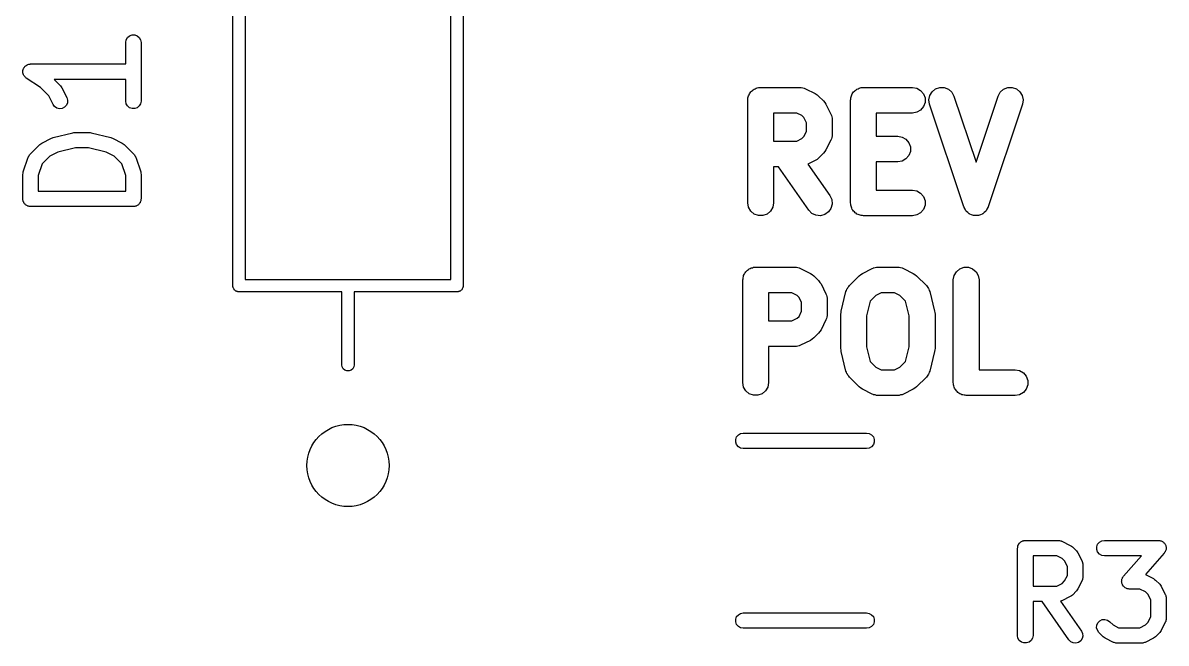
# Model space of a CAD drawing. Extents: x 25 to 125, y -131 to -25.
# Drawn here: x 97.8 to 108.92, y -102.06 to -96.02 of the extents above; entities that cross this region are included whole.
import ezdxf

# ---------------------------------------------------------------- set-up
doc = ezdxf.new("R2010")
doc.units = 0
doc.header["$MEASUREMENT"] = 0
doc.layers.add('BLACK', color=7, linetype='CONTINUOUS')

msp = doc.modelspace()

# ---------------------------------------------------------------- linework, layer by layer
at = {"layer": 'Black'}
for p, q in [((99.845, -98.58), (99.845, -94.46)), ((102.085, -94.46), (102.085, -98.58)), ((99.965, -95.18), (99.965, -98.52)), ((101.965, -98.52), (101.965, -95.18)), ((98.8024, -96.2105), (98.8069, -96.1848)), ((98.8069, -96.1848), (98.8199, -96.1623)), ((98.8199, -96.1623), (98.8399, -96.1455)), ((98.8399, -96.1455), (98.8644, -96.1366)), ((98.8644, -96.1366), (98.8904, -96.1366)), ((98.8904, -96.1366), (98.9149, -96.1455)), ((98.9149, -96.1455), (98.9348, -96.1623)), ((98.9348, -96.1623), (98.9479, -96.1848)), ((98.9479, -96.1848), (98.9524, -96.2105)), ((98.8024, -96.4212), (98.8024, -96.2105)), ((98.9524, -96.2105), (98.9524, -96.7819)), ((97.8025, -96.4914), (97.8035, -96.4873)), ((97.8035, -96.5003), (97.8025, -96.4914)), ((97.8035, -96.4832), (97.8066, -96.4748)), ((97.8035, -96.4873), (97.8035, -96.4832)), ((97.8035, -96.5092), (97.8035, -96.5003)), ((97.8049, -96.5131), (97.8035, -96.5092)), ((97.8054, -96.5173), (97.8049, -96.5131)), ((97.8094, -96.5253), (97.8054, -96.5173)), ((97.8066, -96.4748), (97.8087, -96.4661)), ((97.8087, -96.4661), (97.811, -96.4626)), ((97.8124, -96.5337), (97.8094, -96.5253)), ((97.811, -96.4626), (97.8124, -96.4587)), ((97.8124, -96.4587), (97.8182, -96.4518)), ((97.8182, -96.4518), (97.8231, -96.4444)), ((97.8231, -96.4444), (97.8265, -96.4419)), ((97.8265, -96.4419), (97.8292, -96.4387)), ((97.8292, -96.4387), (97.8369, -96.4343)), ((97.8369, -96.4343), (97.8441, -96.429)), ((97.8441, -96.429), (97.8481, -96.4278)), ((97.8481, -96.4278), (97.8517, -96.4257)), ((97.8517, -96.4257), (97.8605, -96.4242)), ((97.8605, -96.4242), (97.8691, -96.4216)), ((97.8691, -96.4216), (97.8733, -96.4219)), ((97.8733, -96.4219), (97.8774, -96.4212)), ((97.8774, -96.4212), (98.8024, -96.4212)), ((97.8151, -96.5369), (97.8124, -96.5337)), ((97.8169, -96.5406), (97.8151, -96.5369)), ((97.8234, -96.5468), (97.8169, -96.5406)), ((97.8292, -96.5536), (97.8234, -96.5468)), ((97.8328, -96.5557), (97.8292, -96.5536)), ((97.8358, -96.5586), (97.8328, -96.5557)), ((97.9725, -96.6497), (97.8358, -96.5586)), ((98.8024, -96.5712), (98.1061, -96.5712)), ((98.1061, -96.5712), (98.1685, -96.6336)), ((98.1685, -96.6336), (98.1754, -96.6435)), ((98.8024, -96.7819), (98.8024, -96.5712)), ((98.0538, -96.7311), (97.9725, -96.6497)), ((98.096, -96.8154), (98.0538, -96.7311)), ((98.1754, -96.6435), (98.1826, -96.6531)), ((98.1826, -96.6531), (98.2302, -96.7484)), ((98.2302, -96.7484), (98.2376, -96.7733)), ((104.855, -96.7521), (104.859, -96.7418)), ((104.859, -96.7418), (104.861, -96.731)), ((104.861, -96.731), (104.866, -96.7216)), ((104.866, -96.7216), (104.87, -96.7113)), ((104.87, -96.7113), (104.877, -96.7029)), ((104.877, -96.7029), (104.883, -96.6934)), ((104.883, -96.6934), (104.891, -96.6864)), ((104.891, -96.6864), (104.898, -96.678)), ((104.898, -96.678), (104.907, -96.6726)), ((104.907, -96.6726), (104.916, -96.6655)), ((104.916, -96.6655), (104.926, -96.6618)), ((104.926, -96.6618), (104.936, -96.6563)), ((104.936, -96.6563), (104.946, -96.6544)), ((104.946, -96.6544), (104.957, -96.6507)), ((104.957, -96.6507), (104.968, -96.6507)), ((104.968, -96.6507), (104.978, -96.6488)), ((104.978, -96.6488), (105.359, -96.6488)), ((105.359, -96.6488), (105.366, -96.65)), ((105.366, -96.65), (105.374, -96.6496)), ((105.374, -96.6496), (105.388, -96.6538)), ((105.388, -96.6538), (105.402, -96.6563)), ((105.402, -96.6563), (105.408, -96.6599)), ((105.408, -96.6599), (105.415, -96.662)), ((105.415, -96.662), (105.51, -96.7096)), ((105.51, -96.7096), (105.527, -96.7215)), ((105.527, -96.7215), (105.543, -96.733)), ((105.543, -96.733), (105.591, -96.7806)), ((105.855, -96.7521), (105.859, -96.7418)), ((105.859, -96.7418), (105.861, -96.731)), ((105.861, -96.731), (105.866, -96.7216)), ((105.866, -96.7216), (105.87, -96.7113)), ((105.87, -96.7113), (105.877, -96.7029)), ((105.877, -96.7029), (105.883, -96.6934)), ((105.883, -96.6934), (105.891, -96.6864)), ((105.891, -96.6864), (105.898, -96.678)), ((105.898, -96.678), (105.907, -96.6726)), ((105.907, -96.6726), (105.916, -96.6655)), ((105.916, -96.6655), (105.926, -96.6618)), ((105.926, -96.6618), (105.936, -96.6563)), ((105.936, -96.6563), (105.946, -96.6544)), ((105.946, -96.6544), (105.957, -96.6507)), ((105.957, -96.6507), (105.968, -96.6507)), ((105.968, -96.6507), (105.978, -96.6488)), ((105.978, -96.6488), (106.455, -96.6488)), ((106.455, -96.6488), (106.497, -96.6563)), ((106.497, -96.6563), (106.535, -96.678)), ((106.535, -96.678), (106.563, -96.7113)), ((106.563, -96.7113), (106.578, -96.7521)), ((106.615, -96.7704), (106.624, -96.7278)), ((106.624, -96.7278), (106.647, -96.6908)), ((106.647, -96.6908), (106.681, -96.6639)), ((106.681, -96.6639), (106.722, -96.6501)), ((106.722, -96.6501), (106.765, -96.6513)), ((106.765, -96.6513), (106.806, -96.6673)), ((106.806, -96.6673), (106.838, -96.6961)), ((106.838, -96.6961), (106.859, -96.7343)), ((106.859, -96.7343), (107.074, -97.3785)), ((107.074, -97.3785), (107.288, -96.7343)), ((107.288, -96.7343), (107.309, -96.6961)), ((107.309, -96.6961), (107.341, -96.6673)), ((107.341, -96.6673), (107.382, -96.6513)), ((107.382, -96.6513), (107.425, -96.6501)), ((107.425, -96.6501), (107.466, -96.6639)), ((107.466, -96.6639), (107.5, -96.6908)), ((107.5, -96.6908), (107.523, -96.7278)), ((107.523, -96.7278), (107.532, -96.7704)), ((98.1115, -96.8364), (98.096, -96.8154)), ((98.1333, -96.8507), (98.1115, -96.8364)), ((98.1586, -96.8568), (98.1333, -96.8507)), ((98.1845, -96.8538), (98.1586, -96.8568)), ((98.2078, -96.8421), (98.1845, -96.8538)), ((98.2257, -96.8232), (98.2078, -96.8421)), ((98.236, -96.7993), (98.2257, -96.8232)), ((98.2376, -96.7733), (98.236, -96.7993)), ((98.8069, -96.8076), (98.8024, -96.7819)), ((98.8199, -96.8301), (98.8069, -96.8076)), ((98.8399, -96.8469), (98.8199, -96.8301)), ((98.8644, -96.8558), (98.8399, -96.8469)), ((98.8904, -96.8558), (98.8644, -96.8558)), ((98.9149, -96.8469), (98.8904, -96.8558)), ((98.9348, -96.8301), (98.9149, -96.8469)), ((98.9479, -96.8076), (98.9348, -96.8301)), ((98.9524, -96.7819), (98.9479, -96.8076)), ((104.853, -96.7738), (104.855, -96.763)), ((104.853, -97.7738), (104.853, -96.7738)), ((104.855, -96.763), (104.855, -96.7521)), ((105.591, -96.7806), (105.602, -96.797)), ((105.602, -96.797), (105.614, -96.8131)), ((105.614, -96.8131), (105.662, -96.9084)), ((105.853, -96.7738), (105.855, -96.763)), ((105.853, -97.7738), (105.853, -96.7738)), ((105.855, -96.763), (105.855, -96.7521)), ((106.563, -96.8363), (106.535, -96.8695)), ((106.578, -96.7955), (106.563, -96.8363)), ((106.578, -96.7521), (106.578, -96.7955)), ((106.622, -96.8133), (106.615, -96.7704)), ((106.955, -97.8133), (106.622, -96.8133)), ((107.525, -96.8133), (107.192, -97.8133)), ((107.532, -96.7704), (107.525, -96.8133)), ((105.103, -96.8988), (105.103, -97.1726)), ((105.33, -96.8988), (105.103, -96.8988)), ((105.38, -96.9241), (105.33, -96.8988)), ((105.399, -96.9431), (105.38, -96.9241)), ((105.425, -96.9938), (105.399, -96.9431)), ((105.662, -96.9084), (105.664, -96.9153)), ((105.664, -96.9153), (105.667, -96.9215)), ((105.667, -96.9215), (105.67, -96.9359)), ((105.67, -96.9359), (105.674, -96.95)), ((105.674, -96.95), (105.674, -96.9572)), ((105.674, -96.9572), (105.675, -96.9643)), ((105.675, -96.9643), (105.675, -97.1071)), ((106.455, -96.8988), (106.103, -96.8988)), ((106.103, -96.8988), (106.103, -97.125)), ((106.497, -96.8912), (106.455, -96.8988)), ((106.535, -96.8695), (106.497, -96.8912)), ((105.399, -97.1283), (105.425, -97.0776)), ((105.425, -97.0776), (105.425, -96.9938)), ((97.977, -97.1982), (97.9867, -97.191)), ((97.9867, -97.191), (98.0819, -97.1434)), ((98.0819, -97.1434), (98.0898, -97.1411)), ((98.0898, -97.1411), (98.0973, -97.1377)), ((98.0973, -97.1377), (98.2878, -97.0901)), ((98.2878, -97.0901), (98.2969, -97.0894)), ((98.2969, -97.0894), (98.306, -97.0879)), ((98.306, -97.0879), (98.4488, -97.0879)), ((98.4488, -97.0879), (98.4578, -97.0894)), ((98.4578, -97.0894), (98.467, -97.0901)), ((98.467, -97.0901), (98.6575, -97.1377)), ((98.6575, -97.1377), (98.665, -97.1411)), ((98.665, -97.1411), (98.6728, -97.1434)), ((98.6728, -97.1434), (98.7681, -97.191)), ((98.7681, -97.191), (98.7777, -97.1982)), ((105.103, -97.1726), (105.33, -97.1726)), ((105.33, -97.1726), (105.38, -97.1472)), ((105.38, -97.1472), (105.399, -97.1283)), ((105.662, -97.163), (105.614, -97.2583)), ((105.664, -97.1561), (105.662, -97.163)), ((105.667, -97.1499), (105.664, -97.1561)), ((105.67, -97.1354), (105.667, -97.1499)), ((105.674, -97.1214), (105.67, -97.1354)), ((105.675, -97.1071), (105.674, -97.1142)), ((105.674, -97.1142), (105.674, -97.1214)), ((106.103, -97.125), (106.312, -97.125)), ((106.312, -97.125), (106.354, -97.1325)), ((106.354, -97.1325), (106.392, -97.1542)), ((106.392, -97.1542), (106.42, -97.1875)), ((106.42, -97.1875), (106.435, -97.2283)), ((97.8663, -97.3067), (97.8695, -97.3038)), ((97.8695, -97.3038), (97.872, -97.3003)), ((97.872, -97.3003), (97.9672, -97.2051)), ((97.9672, -97.2051), (97.977, -97.1982)), ((98.1417, -97.2812), (98.0647, -97.3197)), ((98.3152, -97.2379), (98.1417, -97.2812)), ((98.4396, -97.2379), (98.3152, -97.2379)), ((98.6131, -97.2812), (98.4396, -97.2379)), ((98.6901, -97.3197), (98.6131, -97.2812)), ((98.7777, -97.1982), (98.7876, -97.2051)), ((98.7876, -97.2051), (98.8828, -97.3003)), ((98.8828, -97.3003), (98.8853, -97.3038)), ((98.8853, -97.3038), (98.8885, -97.3067)), ((105.591, -97.2907), (105.543, -97.3384)), ((105.602, -97.2743), (105.591, -97.2907)), ((105.614, -97.2583), (105.602, -97.2743)), ((106.435, -97.2717), (106.42, -97.3125)), ((106.435, -97.2283), (106.435, -97.2717)), ((97.8062, -97.4725), (97.8538, -97.3296)), ((97.8538, -97.3296), (97.8559, -97.3258)), ((97.8559, -97.3258), (97.857, -97.3216)), ((97.857, -97.3216), (97.8621, -97.3144)), ((97.8621, -97.3144), (97.8663, -97.3067)), ((97.9906, -97.3938), (97.9524, -97.5084)), ((98.0647, -97.3197), (97.9906, -97.3938)), ((98.7642, -97.3938), (98.6901, -97.3197)), ((98.8024, -97.5084), (98.7642, -97.3938)), ((98.8885, -97.3067), (98.8927, -97.3144)), ((98.8927, -97.3144), (98.8977, -97.3216)), ((98.8977, -97.3216), (98.8989, -97.3258)), ((98.8989, -97.3258), (98.9009, -97.3296)), ((98.9009, -97.3296), (98.9485, -97.4725)), ((105.51, -97.3618), (105.439, -97.3975)), ((105.439, -97.3975), (105.652, -97.7021)), ((105.527, -97.3498), (105.51, -97.3618)), ((105.543, -97.3384), (105.527, -97.3498)), ((106.312, -97.375), (106.103, -97.375)), ((106.103, -97.375), (106.103, -97.6488)), ((106.354, -97.3674), (106.312, -97.375)), ((106.392, -97.3457), (106.354, -97.3674)), ((106.42, -97.3125), (106.392, -97.3457)), ((97.8024, -97.4962), (97.8045, -97.4843)), ((97.8024, -97.7343), (97.8024, -97.4962)), ((97.8045, -97.4843), (97.8062, -97.4725)), ((97.9524, -97.5084), (97.9524, -97.6593)), ((98.8024, -97.6593), (98.8024, -97.5084)), ((98.9485, -97.4725), (98.9503, -97.4843)), ((98.9503, -97.4843), (98.9524, -97.4962)), ((98.9524, -97.4962), (98.9524, -97.7343)), ((105.151, -97.4226), (105.103, -97.4226)), ((105.103, -97.4226), (105.103, -97.7738)), ((105.447, -97.8455), (105.151, -97.4226)), ((97.8035, -97.7407), (97.8024, -97.7343)), ((97.8035, -97.7473), (97.8035, -97.7407)), ((97.8058, -97.7535), (97.8035, -97.7473)), ((97.9524, -97.6593), (98.8024, -97.6593)), ((98.9512, -97.7473), (98.949, -97.7535)), ((98.9524, -97.7343), (98.9512, -97.7407)), ((98.9512, -97.7407), (98.9512, -97.7473)), ((105.652, -97.7021), (105.671, -97.7414)), ((105.671, -97.7414), (105.674, -97.7847)), ((106.103, -97.6488), (106.455, -97.6488)), ((106.455, -97.6488), (106.497, -97.6563)), ((106.497, -97.6563), (106.535, -97.678)), ((106.535, -97.678), (106.563, -97.7113)), ((106.563, -97.7113), (106.578, -97.7521)), ((97.8069, -97.7599), (97.8058, -97.7535)), ((97.8102, -97.7656), (97.8069, -97.7599)), ((97.8124, -97.7718), (97.8102, -97.7656)), ((97.8166, -97.7768), (97.8124, -97.7718)), ((97.8199, -97.7825), (97.8166, -97.7768)), ((97.825, -97.7867), (97.8199, -97.7825)), ((97.8292, -97.7917), (97.825, -97.7867)), ((97.8349, -97.795), (97.8292, -97.7917)), ((97.8399, -97.7992), (97.8349, -97.795)), ((97.846, -97.8015), (97.8399, -97.7992)), ((97.8517, -97.8048), (97.846, -97.8015)), ((97.8582, -97.8059), (97.8517, -97.8048)), ((97.8644, -97.8081), (97.8582, -97.8059)), ((97.8709, -97.8081), (97.8644, -97.8081)), ((97.8774, -97.8093), (97.8709, -97.8081)), ((98.8774, -97.8093), (97.8774, -97.8093)), ((98.8838, -97.8081), (98.8774, -97.8093)), ((98.8904, -97.8081), (98.8838, -97.8081)), ((98.8966, -97.8059), (98.8904, -97.8081)), ((98.903, -97.8048), (98.8966, -97.8059)), ((98.9087, -97.8015), (98.903, -97.8048)), ((98.9149, -97.7992), (98.9087, -97.8015)), ((98.9199, -97.795), (98.9149, -97.7992)), ((98.9256, -97.7917), (98.9199, -97.795)), ((98.9298, -97.7867), (98.9256, -97.7917)), ((98.9348, -97.7825), (98.9298, -97.7867)), ((98.9381, -97.7768), (98.9348, -97.7825)), ((98.9423, -97.7718), (98.9381, -97.7768)), ((98.9446, -97.7656), (98.9423, -97.7718)), ((98.9479, -97.7599), (98.9446, -97.7656)), ((98.949, -97.7535), (98.9479, -97.7599)), ((104.861, -97.8165), (104.853, -97.7738)), ((104.883, -97.8541), (104.861, -97.8165)), ((104.916, -97.882), (104.883, -97.8541)), ((105.074, -97.8541), (105.041, -97.882)), ((105.096, -97.8165), (105.074, -97.8541)), ((105.103, -97.7738), (105.096, -97.8165)), ((105.478, -97.8762), (105.447, -97.8455)), ((105.663, -97.8266), (105.638, -97.8622)), ((105.674, -97.7847), (105.663, -97.8266)), ((105.855, -97.7846), (105.853, -97.7738)), ((105.855, -97.7955), (105.855, -97.7846)), ((105.859, -97.8058), (105.855, -97.7955)), ((105.861, -97.8165), (105.859, -97.8058)), ((105.866, -97.826), (105.861, -97.8165)), ((105.87, -97.8363), (105.866, -97.826)), ((105.877, -97.8447), (105.87, -97.8363)), ((105.883, -97.8541), (105.877, -97.8447)), ((105.891, -97.8612), (105.883, -97.8541)), ((105.898, -97.8695), (105.891, -97.8612)), ((106.563, -97.8363), (106.535, -97.8695)), ((106.578, -97.7955), (106.563, -97.8363)), ((106.578, -97.7521), (106.578, -97.7955)), ((106.957, -97.8163), (106.955, -97.8133)), ((106.957, -97.8197), (106.957, -97.8163)), ((106.967, -97.8353), (106.957, -97.8197)), ((106.976, -97.8515), (106.967, -97.8353)), ((106.978, -97.8538), (106.976, -97.8515)), ((106.98, -97.8567), (106.978, -97.8538)), ((106.994, -97.8681), (106.98, -97.8567)), ((107.167, -97.8567), (107.153, -97.8681)), ((107.169, -97.8538), (107.167, -97.8567)), ((107.171, -97.8515), (107.169, -97.8538)), ((107.18, -97.8353), (107.171, -97.8515)), ((107.19, -97.8197), (107.18, -97.8353)), ((107.191, -97.8163), (107.19, -97.8197)), ((107.192, -97.8133), (107.191, -97.8163)), ((104.957, -97.8969), (104.916, -97.882)), ((105, -97.8969), (104.957, -97.8969)), ((105.041, -97.882), (105, -97.8969)), ((105.517, -97.8945), (105.478, -97.8762)), ((105.561, -97.8983), (105.517, -97.8945)), ((105.603, -97.8871), (105.561, -97.8983)), ((105.638, -97.8622), (105.603, -97.8871)), ((105.907, -97.875), (105.898, -97.8695)), ((105.916, -97.882), (105.907, -97.875)), ((105.926, -97.8858), (105.916, -97.882)), ((105.936, -97.8912), (105.926, -97.8858)), ((105.946, -97.8931), (105.936, -97.8912)), ((105.957, -97.8969), (105.946, -97.8931)), ((105.968, -97.8969), (105.957, -97.8969)), ((105.978, -97.8988), (105.968, -97.8969)), ((106.455, -97.8988), (105.978, -97.8988)), ((106.497, -97.8912), (106.455, -97.8988)), ((106.535, -97.8695), (106.497, -97.8912)), ((107.008, -97.8803), (106.994, -97.8681)), ((107.011, -97.8816), (107.008, -97.8803)), ((107.014, -97.8837), (107.011, -97.8816)), ((107.031, -97.8895), (107.014, -97.8837)), ((107.049, -97.8962), (107.031, -97.8895)), ((107.052, -97.8963), (107.049, -97.8962)), ((107.055, -97.8974), (107.052, -97.8963)), ((107.074, -97.8969), (107.055, -97.8974)), ((107.092, -97.8974), (107.074, -97.8969)), ((107.095, -97.8963), (107.092, -97.8974)), ((107.099, -97.8962), (107.095, -97.8963)), ((107.116, -97.8895), (107.099, -97.8962)), ((107.133, -97.8837), (107.116, -97.8895)), ((107.136, -97.8816), (107.133, -97.8837)), ((107.139, -97.8803), (107.136, -97.8816)), ((107.153, -97.8681), (107.139, -97.8803)), ((104.86, -98.4226), (104.868, -98.4155)), ((104.868, -98.4155), (104.878, -98.4118)), ((104.878, -98.4118), (104.888, -98.4063)), ((104.888, -98.4063), (104.899, -98.4044)), ((104.899, -98.4044), (104.909, -98.4007)), ((104.909, -98.4007), (104.92, -98.4007)), ((104.92, -98.4007), (104.931, -98.3988)), ((104.931, -98.3988), (105.312, -98.3988)), ((105.312, -98.3988), (105.319, -98.4)), ((105.319, -98.4), (105.326, -98.3996)), ((105.326, -98.3996), (105.34, -98.4038)), ((105.34, -98.4038), (105.354, -98.4063)), ((105.354, -98.4063), (105.361, -98.4099)), ((105.361, -98.4099), (105.368, -98.412)), ((105.368, -98.412), (105.463, -98.4596)), ((105.97, -98.4596), (106.065, -98.412)), ((106.065, -98.412), (106.072, -98.4099)), ((106.072, -98.4099), (106.078, -98.4063)), ((106.078, -98.4063), (106.093, -98.4038)), ((106.093, -98.4038), (106.107, -98.3996)), ((106.107, -98.3996), (106.114, -98.4)), ((106.114, -98.4), (106.121, -98.3988)), ((106.121, -98.3988), (106.312, -98.3988)), ((106.312, -98.3988), (106.319, -98.4)), ((106.319, -98.4), (106.326, -98.3996)), ((106.326, -98.3996), (106.34, -98.4038)), ((106.34, -98.4038), (106.354, -98.4063)), ((106.354, -98.4063), (106.361, -98.4099)), ((106.361, -98.4099), (106.368, -98.412)), ((106.368, -98.412), (106.463, -98.4596)), ((106.883, -98.4434), (106.916, -98.4155)), ((106.916, -98.4155), (106.957, -98.4007)), ((106.957, -98.4007), (107, -98.4007)), ((107, -98.4007), (107.041, -98.4155)), ((107.041, -98.4155), (107.074, -98.4434)), ((99.965, -98.52), (101.965, -98.52)), ((104.806, -98.5238), (104.808, -98.513)), ((104.806, -99.5238), (104.806, -98.5238)), ((104.808, -98.5021), (104.811, -98.4918)), ((104.808, -98.513), (104.808, -98.5021)), ((104.811, -98.4918), (104.813, -98.481)), ((104.813, -98.481), (104.819, -98.4716)), ((104.819, -98.4716), (104.822, -98.4613)), ((104.822, -98.4613), (104.829, -98.4529)), ((104.829, -98.4529), (104.835, -98.4434)), ((104.835, -98.4434), (104.843, -98.4364)), ((104.843, -98.4364), (104.85, -98.428)), ((104.85, -98.428), (104.86, -98.4226)), ((105.463, -98.4596), (105.479, -98.4715)), ((105.479, -98.4715), (105.495, -98.483)), ((105.495, -98.483), (105.543, -98.5306)), ((105.842, -98.5782), (105.938, -98.483)), ((105.938, -98.483), (105.954, -98.4715)), ((105.954, -98.4715), (105.97, -98.4596)), ((106.463, -98.4596), (106.479, -98.4715)), ((106.479, -98.4715), (106.495, -98.483)), ((106.495, -98.483), (106.591, -98.5782)), ((106.853, -98.5238), (106.861, -98.481)), ((106.853, -99.5238), (106.853, -98.5238)), ((106.861, -98.481), (106.883, -98.4434)), ((107.074, -98.4434), (107.096, -98.481)), ((107.096, -98.481), (107.103, -98.5238)), ((107.103, -98.5238), (107.103, -99.3988)), ((99.8459, -98.5852), (99.845, -98.58)), ((99.8459, -98.5904), (99.8459, -98.5852)), ((99.8477, -98.5953), (99.8459, -98.5904)), ((99.8486, -98.6005), (99.8477, -98.5953)), ((99.8512, -98.6051), (99.8486, -98.6005)), ((99.853, -98.61), (99.8512, -98.6051)), ((99.8564, -98.614), (99.853, -98.61)), ((99.859, -98.6186), (99.8564, -98.614)), ((99.8631, -98.6219), (99.859, -98.6186)), ((99.8664, -98.626), (99.8631, -98.6219)), ((99.871, -98.6286), (99.8664, -98.626)), ((99.875, -98.632), (99.871, -98.6286)), ((99.8799, -98.6338), (99.875, -98.632)), ((99.8845, -98.6364), (99.8799, -98.6338)), ((99.8897, -98.6373), (99.8845, -98.6364)), ((99.8946, -98.6391), (99.8897, -98.6373)), ((99.8998, -98.6391), (99.8946, -98.6391)), ((99.905, -98.64), (99.8998, -98.6391)), ((102.03, -98.6391), (102.025, -98.64)), ((102.035, -98.6391), (102.03, -98.6391)), ((102.04, -98.6373), (102.035, -98.6391)), ((102.046, -98.6364), (102.04, -98.6373)), ((102.05, -98.6338), (102.046, -98.6364)), ((102.055, -98.632), (102.05, -98.6338)), ((102.059, -98.6286), (102.055, -98.632)), ((102.064, -98.626), (102.059, -98.6286)), ((102.067, -98.6219), (102.064, -98.626)), ((102.071, -98.6186), (102.067, -98.6219)), ((102.074, -98.614), (102.071, -98.6186)), ((102.077, -98.61), (102.074, -98.614)), ((102.079, -98.6051), (102.077, -98.61)), ((102.081, -98.6005), (102.079, -98.6051)), ((102.082, -98.5953), (102.081, -98.6005)), ((102.084, -98.5904), (102.082, -98.5953)), ((102.085, -98.58), (102.084, -98.5852)), ((102.084, -98.5852), (102.084, -98.5904)), ((105.543, -98.5306), (105.554, -98.547)), ((105.554, -98.547), (105.566, -98.5631)), ((105.566, -98.5631), (105.614, -98.6584)), ((105.762, -98.8268), (105.809, -98.6363)), ((105.809, -98.6363), (105.814, -98.6254)), ((105.814, -98.6254), (105.817, -98.6138)), ((105.817, -98.6138), (105.823, -98.6057)), ((105.823, -98.6057), (105.827, -98.5967)), ((105.827, -98.5967), (105.835, -98.5881)), ((105.835, -98.5881), (105.842, -98.5782)), ((106.591, -98.5782), (106.597, -98.5881)), ((106.597, -98.5881), (106.606, -98.5967)), ((106.606, -98.5967), (106.61, -98.6057)), ((106.61, -98.6057), (106.615, -98.6138)), ((106.615, -98.6138), (106.619, -98.6254)), ((106.619, -98.6254), (106.623, -98.6363)), ((106.623, -98.6363), (106.671, -98.8268)), ((100.905, -98.64), (99.905, -98.64)), ((100.905, -99.35), (100.905, -98.64)), ((102.025, -98.64), (101.025, -98.64)), ((101.025, -98.64), (101.025, -99.35)), ((105.056, -98.6488), (105.056, -98.9226)), ((105.282, -98.6488), (105.056, -98.6488)), ((105.333, -98.6741), (105.282, -98.6488)), ((105.352, -98.6931), (105.333, -98.6741)), ((105.377, -98.7438), (105.352, -98.6931)), ((105.377, -98.8276), (105.377, -98.7438)), ((105.614, -98.6584), (105.616, -98.6653)), ((105.616, -98.6653), (105.62, -98.6715)), ((105.62, -98.6715), (105.622, -98.6859)), ((105.622, -98.6859), (105.626, -98.7)), ((105.626, -98.7), (105.626, -98.7072)), ((105.626, -98.7072), (105.627, -98.7143)), ((105.627, -98.7143), (105.627, -98.8571)), ((106.044, -98.7305), (106.008, -98.8725)), ((106.1, -98.6741), (106.044, -98.7305)), ((106.151, -98.6488), (106.1, -98.6741)), ((106.282, -98.6488), (106.151, -98.6488)), ((106.333, -98.6741), (106.282, -98.6488)), ((106.389, -98.7305), (106.333, -98.6741)), ((106.425, -98.8725), (106.389, -98.7305)), ((105.352, -98.8783), (105.377, -98.8276)), ((105.627, -98.8571), (105.626, -98.8642)), ((105.758, -98.8571), (105.761, -98.8421)), ((105.758, -99.1904), (105.758, -98.8571)), ((105.761, -98.8421), (105.762, -98.8268)), ((106.671, -98.8268), (106.672, -98.8421)), ((106.672, -98.8421), (106.675, -98.8571)), ((106.675, -98.8571), (106.675, -99.1904)), ((105.056, -98.9226), (105.282, -98.9226)), ((105.282, -98.9226), (105.333, -98.8972)), ((105.333, -98.8972), (105.352, -98.8783)), ((105.614, -98.913), (105.566, -99.0083)), ((105.616, -98.9061), (105.614, -98.913)), ((105.62, -98.8999), (105.616, -98.9061)), ((105.622, -98.8854), (105.62, -98.8999)), ((105.626, -98.8714), (105.622, -98.8854)), ((105.626, -98.8642), (105.626, -98.8714)), ((106.008, -98.8725), (106.008, -99.1751)), ((106.425, -99.1751), (106.425, -98.8725)), ((105.543, -99.0407), (105.495, -99.0884)), ((105.554, -99.0243), (105.543, -99.0407)), ((105.566, -99.0083), (105.554, -99.0243)), ((105.312, -99.1726), (105.056, -99.1726)), ((105.056, -99.1726), (105.056, -99.5238)), ((105.319, -99.1713), (105.312, -99.1726)), ((105.326, -99.1718), (105.319, -99.1713)), ((105.34, -99.1676), (105.326, -99.1718)), ((105.354, -99.1651), (105.34, -99.1676)), ((105.361, -99.1614), (105.354, -99.1651)), ((105.368, -99.1594), (105.361, -99.1614)), ((105.463, -99.1118), (105.368, -99.1594)), ((105.479, -99.0998), (105.463, -99.1118)), ((105.495, -99.0884), (105.479, -99.0998)), ((105.761, -99.2055), (105.758, -99.1904)), ((106.008, -99.1751), (106.044, -99.317)), ((106.389, -99.317), (106.425, -99.1751)), ((106.675, -99.1904), (106.672, -99.2055)), ((105.762, -99.2208), (105.761, -99.2055)), ((105.809, -99.4112), (105.762, -99.2208)), ((106.671, -99.2208), (106.623, -99.4112)), ((106.672, -99.2055), (106.671, -99.2208)), ((100.909, -99.3705), (100.905, -99.35)), ((100.919, -99.3886), (100.909, -99.3705)), ((100.935, -99.402), (100.919, -99.3886)), ((100.955, -99.4091), (100.935, -99.402)), ((100.975, -99.4091), (100.955, -99.4091)), ((100.995, -99.402), (100.975, -99.4091)), ((101.011, -99.3886), (100.995, -99.402)), ((101.021, -99.3705), (101.011, -99.3886)), ((101.025, -99.35), (101.021, -99.3705)), ((105.814, -99.4222), (105.809, -99.4112)), ((106.044, -99.317), (106.1, -99.3734)), ((106.1, -99.3734), (106.151, -99.3988)), ((106.151, -99.3988), (106.282, -99.3988)), ((106.282, -99.3988), (106.333, -99.3734)), ((106.333, -99.3734), (106.389, -99.317)), ((106.623, -99.4112), (106.619, -99.4222)), ((107.103, -99.3988), (107.455, -99.3988)), ((107.455, -99.3988), (107.497, -99.4063)), ((107.497, -99.4063), (107.535, -99.428)), ((104.813, -99.5665), (104.806, -99.5238)), ((105.056, -99.5238), (105.048, -99.5665)), ((105.817, -99.4338), (105.814, -99.4222)), ((105.823, -99.4419), (105.817, -99.4338)), ((105.827, -99.4509), (105.823, -99.4419)), ((105.835, -99.4595), (105.827, -99.4509)), ((105.842, -99.4693), (105.835, -99.4595)), ((105.938, -99.5645), (105.842, -99.4693)), ((106.591, -99.4693), (106.495, -99.5645)), ((106.597, -99.4595), (106.591, -99.4693)), ((106.606, -99.4509), (106.597, -99.4595)), ((106.61, -99.4419), (106.606, -99.4509)), ((106.615, -99.4338), (106.61, -99.4419)), ((106.619, -99.4222), (106.615, -99.4338)), ((106.855, -99.5346), (106.853, -99.5238)), ((107.535, -99.428), (107.563, -99.4613)), ((107.563, -99.4613), (107.578, -99.5021)), ((107.578, -99.5021), (107.578, -99.5455)), ((104.835, -99.6041), (104.813, -99.5665)), ((104.868, -99.632), (104.835, -99.6041)), ((104.909, -99.6469), (104.868, -99.632)), ((104.993, -99.632), (104.952, -99.6469)), ((105.026, -99.6041), (104.993, -99.632)), ((105.048, -99.5665), (105.026, -99.6041)), ((105.954, -99.576), (105.938, -99.5645)), ((105.97, -99.588), (105.954, -99.576)), ((106.065, -99.6356), (105.97, -99.588)), ((106.072, -99.6376), (106.065, -99.6356)), ((106.078, -99.6412), (106.072, -99.6376)), ((106.361, -99.6376), (106.354, -99.6412)), ((106.368, -99.6356), (106.361, -99.6376)), ((106.463, -99.588), (106.368, -99.6356)), ((106.479, -99.576), (106.463, -99.588)), ((106.495, -99.5645), (106.479, -99.576)), ((106.855, -99.5455), (106.855, -99.5346)), ((106.859, -99.5558), (106.855, -99.5455)), ((106.861, -99.5665), (106.859, -99.5558)), ((106.866, -99.576), (106.861, -99.5665)), ((106.87, -99.5863), (106.866, -99.576)), ((106.877, -99.5947), (106.87, -99.5863)), ((106.883, -99.6041), (106.877, -99.5947)), ((106.891, -99.6112), (106.883, -99.6041)), ((106.898, -99.6195), (106.891, -99.6112)), ((106.907, -99.625), (106.898, -99.6195)), ((106.916, -99.632), (106.907, -99.625)), ((106.926, -99.6358), (106.916, -99.632)), ((106.936, -99.6412), (106.926, -99.6358)), ((107.535, -99.6195), (107.497, -99.6412)), ((107.563, -99.5863), (107.535, -99.6195)), ((107.578, -99.5455), (107.563, -99.5863)), ((104.952, -99.6469), (104.909, -99.6469)), ((106.093, -99.6438), (106.078, -99.6412)), ((106.107, -99.648), (106.093, -99.6438)), ((106.114, -99.6475), (106.107, -99.648)), ((106.121, -99.6488), (106.114, -99.6475)), ((106.312, -99.6488), (106.121, -99.6488)), ((106.319, -99.6475), (106.312, -99.6488)), ((106.326, -99.648), (106.319, -99.6475)), ((106.34, -99.6438), (106.326, -99.648)), ((106.354, -99.6412), (106.34, -99.6438)), ((106.946, -99.6431), (106.936, -99.6412)), ((106.957, -99.6469), (106.946, -99.6431)), ((106.968, -99.6469), (106.957, -99.6469)), ((106.978, -99.6488), (106.968, -99.6469)), ((107.455, -99.6488), (106.978, -99.6488)), ((107.497, -99.6412), (107.455, -99.6488)), ((104.736, -100.077), (104.745, -100.052)), ((104.736, -100.103), (104.736, -100.077)), ((104.745, -100.052), (104.762, -100.033)), ((104.762, -100.033), (104.784, -100.02)), ((104.784, -100.02), (104.81, -100.015)), ((104.81, -100.015), (106.01, -100.015)), ((106.01, -100.015), (106.036, -100.02)), ((106.036, -100.02), (106.058, -100.033)), ((106.058, -100.033), (106.075, -100.052)), ((106.075, -100.052), (106.084, -100.077)), ((106.084, -100.077), (106.084, -100.103)), ((104.745, -100.127), (104.736, -100.103)), ((104.762, -100.147), (104.745, -100.127)), ((104.784, -100.16), (104.762, -100.147)), ((104.81, -100.165), (104.784, -100.16)), ((106.01, -100.165), (104.81, -100.165)), ((106.036, -100.16), (106.01, -100.165)), ((106.058, -100.147), (106.036, -100.16)), ((106.075, -100.127), (106.058, -100.147)), ((106.084, -100.103), (106.075, -100.127)), ((107.492, -101.092), (107.495, -101.086)), ((107.495, -101.086), (107.5, -101.082)), ((107.5, -101.082), (107.505, -101.077)), ((107.505, -101.077), (107.51, -101.074)), ((107.51, -101.074), (107.515, -101.07)), ((107.515, -101.07), (107.522, -101.067)), ((107.522, -101.067), (107.527, -101.064)), ((107.527, -101.064), (107.534, -101.063)), ((107.534, -101.063), (107.54, -101.061)), ((107.54, -101.061), (107.546, -101.061)), ((107.546, -101.061), (107.553, -101.06)), ((107.553, -101.06), (107.877, -101.06)), ((107.877, -101.06), (107.881, -101.06)), ((107.881, -101.06), (107.885, -101.06)), ((107.885, -101.06), (107.894, -101.063)), ((107.894, -101.063), (107.902, -101.064)), ((107.902, -101.064), (107.906, -101.066)), ((107.906, -101.066), (107.91, -101.067)), ((107.91, -101.067), (107.991, -101.108)), ((108.257, -101.097), (108.274, -101.077)), ((108.274, -101.077), (108.296, -101.064)), ((108.296, -101.064), (108.322, -101.06)), ((108.322, -101.06), (108.848, -101.06)), ((108.848, -101.06), (108.855, -101.061)), ((108.855, -101.061), (108.863, -101.061)), ((108.863, -101.061), (108.868, -101.063)), ((108.868, -101.063), (108.874, -101.064)), ((108.874, -101.064), (108.88, -101.068)), ((108.88, -101.068), (108.887, -101.07)), ((108.887, -101.07), (108.891, -101.074)), ((108.891, -101.074), (108.896, -101.077)), ((108.896, -101.077), (108.901, -101.083)), ((108.901, -101.083), (108.907, -101.088)), ((107.478, -101.135), (107.479, -101.128)), ((107.478, -101.985), (107.478, -101.135)), ((107.479, -101.121), (107.481, -101.115)), ((107.479, -101.128), (107.479, -101.121)), ((107.481, -101.115), (107.482, -101.109)), ((107.482, -101.109), (107.486, -101.103)), ((107.486, -101.103), (107.488, -101.097)), ((107.488, -101.097), (107.492, -101.092)), ((107.991, -101.108), (108.001, -101.115)), ((108.001, -101.115), (108.011, -101.122)), ((108.011, -101.122), (108.051, -101.162)), ((108.051, -101.162), (108.058, -101.172)), ((108.058, -101.172), (108.065, -101.182)), ((108.065, -101.182), (108.106, -101.263)), ((108.248, -101.121), (108.257, -101.097)), ((108.248, -101.148), (108.248, -101.121)), ((108.257, -101.172), (108.248, -101.148)), ((108.274, -101.192), (108.257, -101.172)), ((108.296, -101.205), (108.274, -101.192)), ((108.905, -101.184), (108.722, -101.392)), ((108.908, -101.178), (108.905, -101.184)), ((108.907, -101.088), (108.909, -101.093)), ((108.913, -101.172), (108.908, -101.178)), ((108.909, -101.093), (108.913, -101.097)), ((108.913, -101.097), (108.916, -101.104)), ((108.915, -101.167), (108.913, -101.172)), ((108.918, -101.162), (108.915, -101.167)), ((108.916, -101.104), (108.919, -101.11)), ((108.919, -101.154), (108.918, -101.162)), ((108.919, -101.11), (108.92, -101.116)), ((108.922, -101.148), (108.919, -101.154)), ((108.92, -101.116), (108.922, -101.121)), ((108.922, -101.121), (108.922, -101.129)), ((108.922, -101.129), (108.923, -101.136)), ((108.923, -101.136), (108.922, -101.142)), ((108.922, -101.142), (108.922, -101.148)), ((107.628, -101.21), (107.628, -101.505)), ((107.859, -101.21), (107.628, -101.21)), ((107.913, -101.237), (107.859, -101.21)), ((107.936, -101.26), (107.913, -101.237)), ((107.964, -101.314), (107.936, -101.26)), ((108.106, -101.263), (108.107, -101.267)), ((108.107, -101.267), (108.109, -101.271)), ((108.109, -101.271), (108.111, -101.279)), ((108.111, -101.279), (108.113, -101.288)), ((108.113, -101.288), (108.113, -101.292)), ((108.113, -101.292), (108.114, -101.296)), ((108.114, -101.296), (108.114, -101.418)), ((108.322, -101.21), (108.296, -101.205)), ((108.683, -101.21), (108.322, -101.21)), ((108.508, -101.409), (108.683, -101.21)), ((107.936, -101.454), (107.964, -101.4)), ((107.964, -101.4), (107.964, -101.314)), ((108.114, -101.418), (108.113, -101.422)), ((108.5, -101.421), (108.505, -101.415)), ((108.505, -101.415), (108.508, -101.409)), ((108.722, -101.392), (108.801, -101.432)), ((107.628, -101.505), (107.859, -101.505)), ((107.859, -101.505), (107.913, -101.478)), ((107.913, -101.478), (107.936, -101.454)), ((108.106, -101.451), (108.065, -101.532)), ((108.107, -101.447), (108.106, -101.451)), ((108.109, -101.444), (108.107, -101.447)), ((108.111, -101.435), (108.109, -101.444)), ((108.113, -101.426), (108.111, -101.435)), ((108.113, -101.422), (108.113, -101.426)), ((108.49, -101.457), (108.491, -101.451)), ((108.491, -101.464), (108.49, -101.457)), ((108.491, -101.445), (108.493, -101.438)), ((108.491, -101.451), (108.491, -101.445)), ((108.491, -101.471), (108.491, -101.464)), ((108.493, -101.477), (108.491, -101.471)), ((108.493, -101.438), (108.495, -101.431)), ((108.494, -101.483), (108.493, -101.477)), ((108.497, -101.489), (108.494, -101.483)), ((108.495, -101.431), (108.498, -101.426)), ((108.5, -101.496), (108.497, -101.489)), ((108.498, -101.426), (108.5, -101.421)), ((108.504, -101.5), (108.5, -101.496)), ((108.506, -101.505), (108.504, -101.5)), ((108.512, -101.51), (108.506, -101.505)), ((108.517, -101.516), (108.512, -101.51)), ((108.522, -101.519), (108.517, -101.516)), ((108.526, -101.522), (108.522, -101.519)), ((108.533, -101.525), (108.526, -101.522)), ((108.539, -101.529), (108.533, -101.525)), ((108.545, -101.53), (108.539, -101.529)), ((108.55, -101.532), (108.545, -101.53)), ((108.801, -101.432), (108.81, -101.439)), ((108.81, -101.439), (108.82, -101.446)), ((108.82, -101.446), (108.861, -101.486)), ((108.861, -101.486), (108.868, -101.496)), ((108.868, -101.496), (108.875, -101.506)), ((108.875, -101.506), (108.915, -101.587)), ((107.991, -101.606), (107.91, -101.647)), ((108.001, -101.599), (107.991, -101.606)), ((108.011, -101.592), (108.001, -101.599)), ((108.051, -101.552), (108.011, -101.592)), ((108.058, -101.542), (108.051, -101.552)), ((108.065, -101.532), (108.058, -101.542)), ((108.558, -101.532), (108.55, -101.532)), ((108.565, -101.533), (108.558, -101.532)), ((108.668, -101.533), (108.565, -101.533)), ((108.723, -101.56), (108.668, -101.533)), ((108.746, -101.584), (108.723, -101.56)), ((108.773, -101.638), (108.746, -101.584)), ((108.773, -101.805), (108.773, -101.638)), ((108.915, -101.587), (108.916, -101.591)), ((108.916, -101.591), (108.919, -101.595)), ((108.919, -101.595), (108.92, -101.603)), ((108.92, -101.603), (108.923, -101.612)), ((108.923, -101.612), (108.922, -101.616)), ((108.922, -101.616), (108.923, -101.62)), ((108.923, -101.62), (108.923, -101.823)), ((107.716, -101.655), (107.628, -101.655)), ((107.628, -101.655), (107.628, -101.985)), ((107.977, -102.028), (107.716, -101.655)), ((107.902, -101.65), (107.897, -101.651)), ((107.897, -101.651), (108.1, -101.942)), ((107.906, -101.648), (107.902, -101.65)), ((107.91, -101.647), (107.906, -101.648)), ((104.736, -101.827), (104.745, -101.802)), ((104.736, -101.853), (104.736, -101.827)), ((104.745, -101.877), (104.736, -101.853)), ((104.745, -101.802), (104.762, -101.783)), ((104.762, -101.783), (104.784, -101.77)), ((104.784, -101.77), (104.81, -101.765)), ((104.81, -101.765), (106.01, -101.765)), ((106.01, -101.765), (106.036, -101.77)), ((106.036, -101.77), (106.058, -101.783)), ((106.058, -101.783), (106.075, -101.802)), ((106.075, -101.802), (106.084, -101.827)), ((106.084, -101.853), (106.075, -101.877)), ((106.084, -101.827), (106.084, -101.853)), ((108.249, -101.884), (108.26, -101.861)), ((108.26, -101.861), (108.279, -101.842)), ((108.279, -101.842), (108.302, -101.831)), ((108.302, -101.831), (108.328, -101.829)), ((108.328, -101.829), (108.354, -101.836)), ((108.354, -101.836), (108.375, -101.851)), ((108.375, -101.851), (108.407, -101.882)), ((108.723, -101.882), (108.746, -101.859)), ((108.746, -101.859), (108.773, -101.805)), ((108.915, -101.856), (108.875, -101.937)), ((108.916, -101.852), (108.915, -101.856)), ((108.919, -101.848), (108.916, -101.852)), ((108.92, -101.84), (108.919, -101.848)), ((108.923, -101.831), (108.92, -101.84)), ((108.923, -101.823), (108.922, -101.827)), ((108.922, -101.827), (108.923, -101.831)), ((104.762, -101.897), (104.745, -101.877)), ((104.784, -101.91), (104.762, -101.897)), ((104.81, -101.915), (104.784, -101.91)), ((106.01, -101.915), (104.81, -101.915)), ((106.036, -101.91), (106.01, -101.915)), ((106.058, -101.897), (106.036, -101.91)), ((106.075, -101.877), (106.058, -101.897)), ((108.1, -101.942), (108.111, -101.965)), ((108.111, -101.965), (108.113, -101.991)), ((108.247, -101.91), (108.249, -101.884)), ((108.254, -101.935), (108.247, -101.91)), ((108.269, -101.957), (108.254, -101.935)), ((108.309, -101.997), (108.269, -101.957)), ((108.407, -101.882), (108.461, -101.91)), ((108.461, -101.91), (108.668, -101.91)), ((108.668, -101.91), (108.723, -101.882)), ((108.861, -101.957), (108.82, -101.997)), ((108.868, -101.947), (108.861, -101.957)), ((108.875, -101.937), (108.868, -101.947)), ((107.482, -102.01), (107.478, -101.985)), ((107.495, -102.033), (107.482, -102.01)), ((107.515, -102.049), (107.495, -102.033)), ((107.54, -102.058), (107.515, -102.049)), ((107.566, -102.058), (107.54, -102.058)), ((107.59, -102.049), (107.566, -102.058)), ((107.61, -102.033), (107.59, -102.049)), ((107.623, -102.01), (107.61, -102.033)), ((107.628, -101.985), (107.623, -102.01)), ((107.996, -102.046), (107.977, -102.028)), ((108.019, -102.057), (107.996, -102.046)), ((108.045, -102.059), (108.019, -102.057)), ((108.07, -102.053), (108.045, -102.059)), ((108.092, -102.038), (108.07, -102.053)), ((108.107, -102.016), (108.092, -102.038)), ((108.113, -101.991), (108.107, -102.016)), ((108.319, -102.004), (108.309, -101.997)), ((108.329, -102.011), (108.319, -102.004)), ((108.41, -102.052), (108.329, -102.011)), ((108.414, -102.053), (108.41, -102.052)), ((108.418, -102.055), (108.414, -102.053)), ((108.426, -102.057), (108.418, -102.055)), ((108.435, -102.059), (108.426, -102.057)), ((108.439, -102.059), (108.435, -102.059)), ((108.443, -102.06), (108.439, -102.059)), ((108.686, -102.06), (108.443, -102.06)), ((108.69, -102.059), (108.686, -102.06)), ((108.695, -102.059), (108.69, -102.059)), ((108.703, -102.057), (108.695, -102.059)), ((108.712, -102.055), (108.703, -102.057)), ((108.716, -102.053), (108.712, -102.055)), ((108.72, -102.052), (108.716, -102.053)), ((108.801, -102.011), (108.72, -102.052)), ((108.81, -102.004), (108.801, -102.011)), ((108.82, -101.997), (108.81, -102.004))]:
    msp.add_line(p, q, dxfattribs=at)
msp.add_circle((100.965, -100.33), 0.4, dxfattribs=at)
msp.add_circle((100.965, -100.33), 0.4, dxfattribs=at)

doc.saveas('drawing.dxf')
